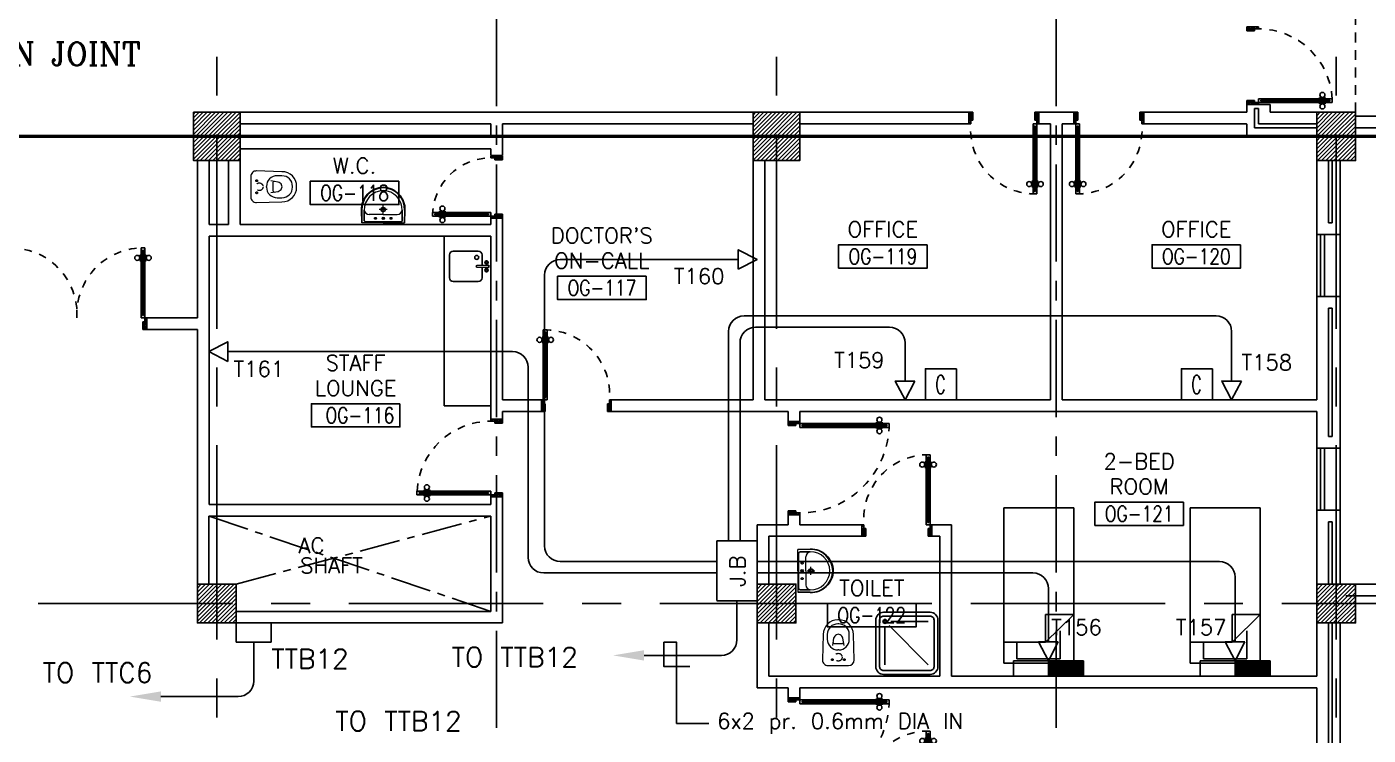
# Model space of a CAD drawing. Extents: x -0.3 to 92.6, y -1.1 to 78.4.
# Drawn here: x 65.28 to 82.53, y 25.66 to 34.77 of the extents above; entities that cross this region are included whole.
import ezdxf
from ezdxf.enums import TextEntityAlignment as Align

# ---------------------------------------------------------------- set-up
doc = ezdxf.new("R2010")
doc.units = 0
doc.header["$MEASUREMENT"] = 0
doc.header["$PDMODE"] = 34
for name, pattern in [('CENTER', [2, 1.25, -0.25, 0.25, -0.25]), ('CENTER2', [1.125, 0.75, -0.125, 0.125, -0.125]), ('CENTERX2', [4, 2.5, -0.5, 0.5, -0.5]), ('DASHED', [0.75, 0.5, -0.25]), ('HIDDEN', [0.375, 0.25, -0.125]), ('HIDDEN2', [0.1875, 0.125, -0.0625])]:
    doc.linetypes.add(name, pattern=pattern)
doc.layers.get('0').update_dxf_attribs({"color": 11, "linetype": 'CONTINUOUS'})
doc.layers.get('DEFPOINTS').update_dxf_attribs({"color": 11, "linetype": 'CONTINUOUS'})
for name, color, linetype in [('AX-DIM', 11, 'CONTINUOUS'), ('AXES', 11, 'CENTERX2'), ('AXES1', 11, 'CENTER'), ('COL', 11, 'CONTINUOUS'), ('DOOR', 11, 'CONTINUOUS'), ('E-CO', 6, 'CONTINUOUS'), ('E-TEL', 4, 'CONTINUOUS'), ('E-TEXT', 2, 'CONTINUOUS'), ('E-WIRE', 4, 'CONTINUOUS'), ('EJ', 11, 'CONTINUOUS'), ('FIX', 11, 'CONTINUOUS'), ('FUR', 11, 'CONTINUOUS'), ('HAT', 11, 'CONTINUOUS'), ('INSUL', 11, 'CONTINUOUS'), ('NON-MEDICAL', 11, 'CONTINUOUS'), ('PROJ-L', 11, 'CONTINUOUS'), ('RM-BOX', 11, 'CONTINUOUS'), ('RM-NAME', 11, 'CONTINUOUS'), ('RM-NO', 11, 'CONTINUOUS'), ('ROOF', 11, 'CONTINUOUS'), ('STR', 11, 'CONTINUOUS'), ('WALL', 11, 'CONTINUOUS'), ('WIN', 11, 'CONTINUOUS')]:
    doc.layers.add(name, color=color, linetype=linetype)
doc.styles.add('ROMANC', font='romanc', dxfattribs={"height": 0.1})
doc.styles.add('ROMANS', font='ROMANS.shx', dxfattribs={"width": 0.6})
doc.styles.get("Standard").update_dxf_attribs({"font": 'TXT.shx'})
doc.dimstyles.new('DIM-OUT', dxfattribs={"dimscale": 0, "dimtxt": 0.24, "dimasz": 0.08, "dimexe": 0.02, "dimexo": 0.02, "dimgap": 0.05, "dimtad": 1, "dimdec": 0, "dimlfac": 1000, "dimzin": 0, "dimdsep": 46, "dimtxsty": 'ROMANS', "dimblk1": 'ARCHTICK', "dimblk2": 'ARCHTICK', "dimsah": 1, "dimcen": 0.01, "dimdle": 0.08, "dimclrd": 7, "dimclre": 7, "dimclrt": 2, "dimadec": 0, "dimazin": 0, "dimtp": 2, "dimtm": 2, "dimtfac": 0.114286, "dimtdec": 0, "dimtix": 1, "dimtmove": 2, "dimatfit": 3, "dimldrblk": 'ARCHTICK', "dimfxl": 0, "dimtolj": 1, "dimtzin": 0, "dimarcsym": 0})

# ---------------------------------------------------------------- blocks, each defined once
blk = doc.blocks.new('_ARCHTICK')
at = {"color": 0, "linetype": 'ByBlock', "const_width": 0.15}
blk.add_lwpolyline([(-0.5, -0.5), (0.5, 0.5)], dxfattribs=at)
blk = doc.blocks.new('*D191')
at = {"layer": 'AX-DIM', "color": 7, "lineweight": -2}
for p, q in [((91.222, 64.9), (91.222, 5.42)), ((82.392, 64.82), (91.242, 64.82)), ((82.392, 5.5), (91.242, 5.5))]:
    blk.add_line(p, q, dxfattribs=at)
at = {"layer": 'DEFPOINTS', "color": 0}
for p in [(82.372, 64.82), (82.372, 5.5), (91.222, 5.5)]:
    blk.add_point(p, dxfattribs=at)
at = {"layer": 'AX-DIM', "color": 7, "lineweight": -2, "xscale": 0.08, "yscale": 0.08, "zscale": 0.08}
for p, rotation in [((91.222, 64.82), 90), ((91.222, 5.5), 270)]:
    blk.add_blockref('_ARCHTICK', p, dxfattribs=dict(at, rotation=rotation))
at = {"layer": 'AX-DIM', "color": 2, "insert": (91.052, 35.16), "char_height": 0.24, "attachment_point": 5, "rotation": 90, "style": 'ROMANS'}
blk.add_mtext('\\A1;59320', dxfattribs=at)
blk = doc.blocks.new('WC1')
at = {"layer": 'FIX', "lineweight": 20}
for p, q in [((-210, 204), (-538, 194)), ((-727, 5), (-727, -5)), ((-674, 5), (-674, -5)), ((-534, 24), (-540, 0)), ((-540, 0), (-534, -24)), ((-475, 141), (-538, 141)), ((-395, 76), (-490, 60)), ((-339, 5), (-339, -5)), ((-137, 0), (-137, 131)), ((-137, -131), (-137, 0)), ((-538, -141), (-475, -141)), ((-490, -60), (-395, -76)), ((-538, -194), (-210, -204)), ((-213, -204), (-210, -204))]:
    blk.add_line(p, q, dxfattribs=at)
at = {"layer": 'FIX', "linetype": 'Continuous', "lineweight": 20}
blk.add_line((-420, -47), (-420, 45), dxfattribs=at)
at = {"layer": 'FIX', "linetype": 'HIDDEN2', "lineweight": 20, "ltscale": 0.3}
blk.add_circle((-245, 0), 49.8, dxfattribs=at)
at = {"layer": 'FIX', "linetype": 'HIDDEN', "lineweight": 20, "ltscale": 0.05}
for centre in [(-213, 78), (-213, -77)]:
    blk.add_circle(centre, 11.6, dxfattribs=at)
at = {"layer": 'FIX', "lineweight": 20}
for centre, radius, start, end in [((-538, 5), 189, 90, 180), ((-210, 131), 73, 360, 90), ((-538, 5), 136, 90, 180), ((-473, -7), 68.2, 128.9242, 152.8468), ((-464, -18), 82, 108.496, 128.9242), ((-475, 5), 136, 360, 90), ((-538, -5), 189, 180, 270), ((-538, -5), 136, 180, 270), ((-473, 7), 68.2, 207.1532, 231.0758), ((-464, 18), 82, 231.0758, 251.504), ((-475, -5), 136, 270, 0), ((-210, -131), 73, 270, 0)]:
    blk.add_arc(centre, radius, start, end, dxfattribs=at)
at = {"layer": 'FIX', "linetype": 'Continuous', "lineweight": 20}
for centre, start, end in [((-443, 46), 357.6662, 91.6121), ((-442, -46), 268.3879, 2.3338)]:
    blk.add_arc(centre, 22.3, start, end, dxfattribs=at)
blk = doc.blocks.new('SHR1')
at = {"layer": 'FIX'}
for p, q in [((-196, 196), (-700, 700)), ((-143, 218), (-143, 700)), ((-218, 143), (-700, 143))]:
    blk.add_line(p, q, dxfattribs=at)
for points in [[(-825, 125), (-825, 725, -0.414214), (-725, 825), (-125, 825, -0.414214), (-25, 725), (-25, 125, -0.414214), (-125, 25), (-725, 25, -0.414214)], [(-775, 125), (-775, 725, -0.414214), (-725, 775), (-125, 775, -0.414214), (-75, 725), (-75, 125, -0.414214), (-125, 75), (-725, 75, -0.414214)]]:
    blk.add_lwpolyline(points, format="xyb", close=True, dxfattribs=at)
for radius in [25, 15]:
    blk.add_circle((-143, 143), radius, dxfattribs=at)
blk = doc.blocks.new('LAV1')
at = {"layer": 'FIX', "linetype": 'ByBlock', "ltscale": 0.3}
for p, q in [((-280, 210), (-275, 50)), ((-245, 210), (-245, 85)), ((245, 210), (245, 85)), ((280, 210), (275, 50)), ((0, 60), (-220, 60)), ((0, 60), (220, 60))]:
    blk.add_line(p, q, dxfattribs=at)
at = {"layer": 'FIX', "linetype": 'Continuous', "lineweight": 20}
for p, q in [((-275, 210), (-275, 50)), ((275, 210), (275, 50)), ((0, 50), (-275, 50)), ((0, 50), (-252, 50)), ((0, 155), (-181, 155)), ((0, 155), (181, 155)), ((0, 50), (275, 50)), ((0, 50), (252, 50))]:
    blk.add_line(p, q, dxfattribs=at)
at = {"layer": 'FIX', "linetype": 'DASHED', "lineweight": 20, "ltscale": 0.05}
for p, q in [((50, 220), (-50, 220)), ((0, 170), (0, 270)), ((0, 170), (0, 270))]:
    blk.add_line(p, q, dxfattribs=at)
at = {"layer": 'FIX', "lineweight": 20}
for p, q in [((16, 107), (-15, 107)), ((0, 92), (0, 123))]:
    blk.add_line(p, q, dxfattribs=at)
for centre, radius in [((0, 220), 29.5), ((0, 220), 22.5), ((0, 107), 15.5)]:
    blk.add_circle(centre, radius, dxfattribs=at)
at = {"layer": 'FIX', "linetype": 'HIDDEN', "lineweight": 20, "ltscale": 0.05}
for centre in [(-100, 107), (100, 107)]:
    blk.add_circle(centre, 12.4, dxfattribs=at)
at = {"layer": 'FIX', "linetype": 'ByBlock', "ltscale": 0.3}
for centre, radius, start, end in [((7, 220), 287, 91.3776, 182.0064), ((-7, 220), 287, 357.9936, 88.6224), ((-220, 85), 24.9, 179.7021, 269.9486), ((220, 85), 24.9, 270.0514, 0.2979)]:
    blk.add_arc(centre, radius, start, end, dxfattribs=at)
at = {"layer": 'FIX', "linetype": 'Continuous', "lineweight": 20}
for centre, radius, start, end in [((8, 217), 283, 91.6988, 181.351), ((8, 212), 253, 91.7328, 180.4884), ((-8, 217), 283, 358.649, 88.3012), ((-8, 212), 253, 359.5116, 88.2672), ((-179, 222), 66.9, 190.2006, 268.0786), ((179, 222), 66.9, 271.9214, 349.7994)]:
    blk.add_arc(centre, radius, start, end, dxfattribs=at)
blk = doc.blocks.new('DOOR90')
at = {"layer": 'DOOR', "linetype": 'ByBlock'}
for p, q in [((0, 0), (-150, 0)), ((-200, -25), (-1000, -25)), ((-200, -42), (-1000, -42)), ((-200, -58), (-1000, -58)), ((-1000, -75), (-200, -75))]:
    blk.add_line(p, q, dxfattribs=at)
at = {"layer": 'DOOR', "color": 0, "linetype": 'ByBlock'}
for p, q in [((-150, 0), (-150, -25)), ((-150, 0), (0, 0)), ((0, -50), (0, 0)), ((-1050, -25), (-1050, -75)), ((-1050, -75), (-1050, -25)), ((-1000, -25), (-1050, -25)), ((-1000, -75), (-1050, -75)), ((-1020, -42), (-1020, -58)), ((-1000, -42), (-1020, -42)), ((-1000, -58), (-1020, -58)), ((-1000, -25), (-1000, -42)), ((-1000, -58), (-1000, -75)), ((-968, -25), (-968, -18)), ((-878, -18), (-968, -18)), ((-968, -75), (-968, -82)), ((-878, -82), (-968, -82)), ((-955, -18), (-955, -9)), ((-955, -9), (-890, -9)), ((-955, -18), (-890, -18)), ((-955, -82), (-955, -91)), ((-955, -82), (-890, -82)), ((-955, -91), (-890, -91)), ((-890, -18), (-890, -9)), ((-890, -82), (-890, -91)), ((-878, -25), (-878, -18)), ((-878, -75), (-878, -82)), ((-200, -42), (-200, -25)), ((-200, -25), (-150, -25)), ((-180, -42), (-200, -42)), ((-200, -75), (-200, -58)), ((-200, -58), (-180, -58)), ((-150, -75), (-200, -75)), ((-180, -58), (-180, -42)), ((-150, -75), (-150, -25)), ((-150, -25), (-100, -25)), ((-100, -25), (-100, -50)), ((-100, -50), (0, -50)), ((-100, -850), (0, -850)), ((-100, -875), (-100, -850)), ((0, -850), (0, -900)), ((-150, -900), (-150, -875)), ((-150, -875), (-100, -875)), ((0, -900), (-150, -900)), ((-150, -900), (0, -900))]:
    blk.add_line(p, q, dxfattribs=at)
at = {"layer": 'DOOR', "color": 9, "linetype": 'ByBlock'}
for p, q in [((0, -50), (-114, 0)), ((0, -50), (-40, 0)), ((0, -50), (-100, -37)), ((0, -850), (-114, -900)), ((0, -850), (-100, -863)), ((0, -850), (-40, -900))]:
    blk.add_line(p, q, dxfattribs=at)
at = {"layer": 'DOOR', "color": 0, "linetype": 'ByBlock'}
for centre in [(-923, 24), (-923, -124)]:
    blk.add_circle(centre, 32.4, dxfattribs=at)
at = {"layer": 'DOOR', "color": 9, "linetype": 'ByBlock'}
for centre, radius, start, end in [((0, -50), 74.4, 137.7764, 180), ((0, -50), 54.4, 113.2074, 180), ((0, -50), 154, 161.1053, 166.2858), ((0, -50), 134, 158.1598, 169.28), ((0, -50), 114, 154.0838, 167.3774), ((0, -50), 94.4, 148.0182, 180), ((0, -50), 34.4, 90, 180), ((0, -50), 14.4, 90, 180), ((0, -850), 94.4, 180, 211.9818), ((0, -850), 74.4, 180, 222.2236), ((0, -850), 54.4, 180, 246.7926), ((0, -850), 34.4, 180, 270), ((0, -850), 14.4, 180, 270), ((0, -850), 154, 193.7142, 198.8947), ((0, -850), 134, 190.72, 201.8402)]:
    blk.add_arc(centre, radius, start, end, dxfattribs=at)
at = {"layer": 'DOOR', "linetype": 'HIDDEN', "ltscale": 0.5}
blk.add_arc((-222, -50), 828, 178.2701, 275.003, dxfattribs=at)
blk = doc.blocks.new('*X110')
at = {"color": 0}
for p, q in [((253128, 139850), (253628, 140350)), ((253129, 139903), (253575, 140350)), ((253129, 139956), (253522, 140350)), ((253129, 140009), (253469, 140350)), ((253129, 140062), (253416, 140350)), ((253129, 140115), (253363, 140350)), ((253129, 140168), (253310, 140350)), ((253129, 140221), (253257, 140350)), ((253129, 140274), (253204, 140350)), ((253129, 140327), (253151, 140350)), ((253181, 139850), (253629, 140297)), ((253234, 139850), (253629, 140244)), ((253287, 139850), (253629, 140191)), ((253340, 139850), (253629, 140138)), ((253393, 139850), (253629, 140085)), ((253446, 139850), (253629, 140032)), ((253499, 139850), (253629, 139979)), ((253553, 139850), (253629, 139926)), ((253606, 139850), (253629, 139873))]:
    blk.add_line(p, q, dxfattribs=at)
blk = doc.blocks.new('COL50')
at = {"layer": 'COL'}
blk.add_lwpolyline([(-250, 250), (-250, -250), (250, -250), (250, 250)], close=True, dxfattribs=at)
blk = doc.blocks.new('AH20A')
at = {"layer": 'FUR'}
for p, q in [((0, 0.5), (0, -0.5)), ((1, 0.5), (0, 0.5)), ((0.1358, 0.5), (0.1358, -0.0987)), ((1, -0.5), (1, 0.5)), ((0.1358, 0.3112), (0.0277, 0.3112)), ((0.0277, 0.3112), (0.0277, -0.3087)), ((0.1358, -0.0987), (0.3125, -0.5)), ((0.1358, -0.0987), (0.3125, -0.0987)), ((0.3125, -0.5), (0.3125, -0.0987)), ((0.0277, -0.3087), (0.2076, -0.3087)), ((0, -0.5), (1, -0.5))]:
    blk.add_line(p, q, dxfattribs=at)
blk = doc.blocks.new('RM1')
at = {"layer": 'RM-BOX'}
blk.add_lwpolyline([(570, -200), (-570, -200), (-570, -500), (570, -500)], close=True, dxfattribs=at)
at = {"layer": 'RM-NAME', "style": 'ROMANS'}
for tag, p in [('ROOMNAME1', (0, 324)), ('ROOMNAME2', (0, 0))]:
    blk.add_attdef(tag, text='', height=200, dxfattribs=at).set_placement(p, align=Align.MIDDLE)
at = {"layer": 'RM-NO', "style": 'ROMANS', "width": 0.8}
blk.add_attdef('ROOMNO', text='', height=200, dxfattribs=at).set_placement((0, -350), align=Align.MIDDLE)
blk = doc.blocks.new('DOOR100')
at = {"layer": 'DOOR', "color": 0, "linetype": 'ByBlock'}
for p, q in [((-83, 1129), (-83, 1219)), ((-76, 1219), (-83, 1219)), ((-76, 1251), (-76, 1301)), ((-76, 1301), (-26, 1301)), ((-26, 1301), (-76, 1301)), ((-59, 1251), (-76, 1251)), ((-59, 1251), (-59, 1271)), ((-43, 1271), (-59, 1271)), ((-43, 1251), (-43, 1271)), ((-26, 1251), (-43, 1251)), ((-26, 1251), (-26, 1301)), ((-26, 1219), (-19, 1219)), ((-19, 1129), (-19, 1219)), ((-92, 1206), (-92, 1141)), ((-83, 1206), (-92, 1206)), ((-83, 1141), (-92, 1141)), ((-83, 1206), (-83, 1141)), ((-76, 1129), (-83, 1129)), ((-26, 1129), (-19, 1129)), ((-19, 1206), (-19, 1141)), ((-19, 1206), (-10, 1206)), ((-19, 1141), (-10, 1141)), ((-10, 1206), (-10, 1141)), ((-76, 200), (-59, 200)), ((-76, 150), (-76, 200)), ((-59, 200), (-59, 180)), ((-59, 180), (-43, 180)), ((-43, 200), (-26, 200)), ((-43, 180), (-43, 200)), ((-26, 200), (-26, 150)), ((-1201, 0), (-1201, 150)), ((-1201, 150), (-1176, 150)), ((-1201, 150), (-1201, 0)), ((-1151, 0), (-1201, 0)), ((-1176, 150), (-1176, 100)), ((-1176, 100), (-1151, 100)), ((-1151, 100), (-1151, 0)), ((-76, 150), (-26, 150)), ((-51, 100), (-51, 0)), ((-26, 100), (-51, 100)), ((-51, 0), (-1, 0)), ((-1, 150), (-26, 150)), ((-26, 150), (-26, 100)), ((-1, 150), (-1, 0))]:
    blk.add_line(p, q, dxfattribs=at)
at = {"layer": 'DOOR', "linetype": 'ByBlock'}
for p, q in [((-76, 1251), (-76, 200)), ((-59, 200), (-59, 1251)), ((-43, 200), (-43, 1251)), ((-26, 200), (-26, 1251))]:
    blk.add_line(p, q, dxfattribs=at)
at = {"layer": 'DOOR', "color": 9, "linetype": 'ByBlock'}
for p, q in [((-1151, 0), (-1201, 114)), ((-1151, 0), (-1201, 40)), ((-1151, 0), (-1164, 100)), ((-51, 0), (-1, 114)), ((-51, 0), (-38, 100)), ((-51, 0), (-1, 40))]:
    blk.add_line(p, q, dxfattribs=at)
at = {"layer": 'DOOR', "color": 0, "linetype": 'ByBlock'}
for centre in [(-125, 1174), (22, 1174)]:
    blk.add_circle(centre, 32.4, dxfattribs=at)
at = {"layer": 'DOOR', "linetype": 'HIDDEN', "ltscale": 0.5}
blk.add_arc((-27, 152), 1149, 89.961, 180.0931, dxfattribs=at)
at = {"layer": 'DOOR', "color": 9, "linetype": 'ByBlock'}
for centre, radius, start, end in [((-1151, 0), 154, 103.7142, 108.8947), ((-1151, 0), 134, 100.72, 111.8402), ((-1151, 0), 94.4, 90, 121.9818), ((-1151, 0), 74.4, 90, 132.2236), ((-1151, 0), 54.4, 90, 156.7926), ((-1151, 0), 34.4, 90, 180), ((-1151, 0), 14.4, 90, 180), ((-51, 0), 94.4, 58.0182, 90), ((-51, 0), 74.4, 47.7764, 90), ((-51, 0), 54.4, 23.2074, 90), ((-51, 0), 34.4, 0, 90), ((-51, 0), 14.4, 0, 90), ((-51, 0), 134, 68.1598, 79.28), ((-51, 0), 114, 64.0838, 77.3774), ((-51, 0), 154, 71.1053, 76.2858)]:
    blk.add_arc(centre, radius, start, end, dxfattribs=at)
blk = doc.blocks.new('C5')
at = {"layer": 'HAT', "linetype": 'ByBlock'}
h = blk.add_hatch(dxfattribs=at)
h.set_pattern_fill('ANSI31', color=256, scale=300, style=0)
h.set_pattern_definition([(45, (-223356.182, -51411.005), (-26.516504, 26.516504), [])])
h.paths.add_polyline_path([(300, 300), (0, 300), (0, 0), (300, 0)])
h.paths.add_polyline_path([(600, 300), (300, 300), (300, 0), (600, 0)])
at = {"layer": 'COL'}
blk.add_lwpolyline([(600, 300), (0, 300), (0, 0), (600, 0)], close=True, dxfattribs=at)
blk = doc.blocks.new('DOOR80')
at = {"layer": 'DOOR', "color": 0, "linetype": 'ByBlock'}
for p, q in [((-75, 850), (-75, 900)), ((-75, 900), (-25, 900)), ((-25, 900), (-75, 900)), ((-58, 850), (-58, 870)), ((-42, 870), (-58, 870)), ((-42, 850), (-42, 870)), ((-25, 850), (-25, 900)), ((-91, 805), (-91, 740)), ((-82, 805), (-91, 805)), ((-82, 740), (-91, 740)), ((-82, 728), (-82, 818)), ((-75, 818), (-82, 818)), ((-82, 805), (-82, 740)), ((-75, 728), (-82, 728)), ((-58, 850), (-75, 850)), ((-25, 850), (-42, 850)), ((-25, 818), (-18, 818)), ((-25, 728), (-18, 728)), ((-18, 728), (-18, 818)), ((-18, 805), (-18, 740)), ((-18, 805), (-9, 805)), ((-18, 740), (-9, 740)), ((-9, 805), (-9, 740)), ((-75, 200), (-58, 200)), ((-75, 150), (-75, 200)), ((-58, 200), (-58, 180)), ((-58, 180), (-42, 180)), ((-42, 200), (-25, 200)), ((-42, 180), (-42, 200)), ((-25, 200), (-25, 150)), ((-800, 150), (-800, 0)), ((-800, 150), (-775, 150)), ((-800, 0), (-800, 150)), ((-750, 0), (-800, 0)), ((-775, 150), (-775, 100)), ((-775, 100), (-750, 100)), ((-750, 100), (-750, 0)), ((-75, 150), (-25, 150)), ((-50, 100), (-50, 0)), ((-25, 100), (-50, 100)), ((-50, 0), (0, 0)), ((0, 150), (-25, 150)), ((-25, 150), (-25, 100)), ((0, 0), (0, 150)), ((0, 150), (0, 0))]:
    blk.add_line(p, q, dxfattribs=at)
at = {"layer": 'DOOR', "linetype": 'ByBlock'}
for p, q in [((-75, 850), (-75, 200)), ((-58, 200), (-58, 850)), ((-42, 200), (-42, 850)), ((-25, 200), (-25, 850))]:
    blk.add_line(p, q, dxfattribs=at)
at = {"layer": 'DOOR', "color": 9, "linetype": 'ByBlock'}
for p, q in [((-750, 0), (-800, 114)), ((-750, 0), (-800, 40)), ((-750, 0), (-763, 100)), ((-50, 0), (0, 114)), ((-50, 0), (-37, 100)), ((-50, 0), (0, 40))]:
    blk.add_line(p, q, dxfattribs=at)
at = {"layer": 'DOOR', "color": 0, "linetype": 'ByBlock'}
for centre in [(-124, 773), (24, 773)]:
    blk.add_circle(centre, 32.4, dxfattribs=at)
at = {"layer": 'DOOR', "linetype": 'HIDDEN', "ltscale": 0.5}
blk.add_arc((-25, 150), 750, 90, 180, dxfattribs=at)
at = {"layer": 'DOOR', "color": 9, "linetype": 'ByBlock'}
for centre, radius, start, end in [((-750, 0), 154, 103.7142, 108.8947), ((-750, 0), 134, 100.72, 111.8402), ((-750, 0), 94.4, 90, 121.9818), ((-750, 0), 74.4, 90, 132.2236), ((-750, 0), 54.4, 90, 156.7926), ((-750, 0), 34.4, 90, 180), ((-750, 0), 14.4, 90, 180), ((-50, 0), 94.4, 58.0182, 90), ((-50, 0), 74.4, 47.7764, 90), ((-50, 0), 54.4, 23.2074, 90), ((-50, 0), 34.4, 0, 90), ((-50, 0), 14.4, 0, 90), ((-50, 0), 134, 68.1598, 79.28), ((-50, 0), 114, 64.0838, 77.3774), ((-50, 0), 154, 71.1053, 76.2858)]:
    blk.add_arc(centre, radius, start, end, dxfattribs=at)
blk = doc.blocks.new('*X109')
at = {"color": 0}
for p, q in [((245929, 139863), (246416, 140350)), ((245929, 139916), (246363, 140350)), ((245929, 139969), (246310, 140350)), ((245929, 140022), (246257, 140350)), ((245929, 140075), (246204, 140350)), ((245929, 140128), (246151, 140350)), ((245929, 140181), (246098, 140350)), ((245929, 140234), (246045, 140350)), ((245929, 140287), (245991, 140350)), ((245929, 140340), (245938, 140350)), ((245969, 139850), (246429, 140310)), ((246022, 139850), (246429, 140256)), ((246075, 139850), (246429, 140203)), ((246128, 139850), (246429, 140150)), ((246181, 139850), (246429, 140097)), ((246234, 139850), (246429, 140044)), ((246287, 139850), (246429, 139991)), ((246340, 139850), (246429, 139938)), ((246393, 139850), (246429, 139885))]:
    blk.add_line(p, q, dxfattribs=at)
blk = doc.blocks.new('*X84')
at = {"color": 0}
for p, q in [((238729, 139875), (239203, 140350)), ((238729, 139928), (239150, 140350)), ((238729, 139981), (239097, 140350)), ((238729, 140034), (239044, 140350)), ((238729, 140087), (238991, 140350)), ((238729, 140140), (238938, 140350)), ((238729, 140193), (238885, 140350)), ((238729, 140246), (238832, 140350)), ((238729, 140299), (238779, 140350)), ((238756, 139850), (239229, 140322)), ((238809, 139850), (239229, 140269)), ((238862, 139850), (239229, 140216)), ((238915, 139850), (239229, 140163)), ((238968, 139850), (239229, 140110)), ((239021, 139850), (239229, 140057)), ((239074, 139850), (239229, 140004)), ((239128, 139850), (239229, 139951)), ((239181, 139850), (239229, 139898))]:
    blk.add_line(p, q, dxfattribs=at)
blk = doc.blocks.new('DOOR-10')
at = {"layer": 'DOOR', "color": 0, "linetype": 'ByBlock'}
for p, q in [((-26, 1100), (-76, 1100)), ((-76, 1100), (-26, 1100)), ((-76, 1050), (-76, 1100)), ((-59, 1050), (-76, 1050)), ((-43, 1070), (-59, 1070)), ((-59, 1050), (-59, 1070)), ((-43, 1050), (-43, 1070)), ((-26, 1050), (-43, 1050)), ((-26, 1050), (-26, 1100)), ((-83, 1005), (-92, 1005)), ((-92, 1005), (-92, 940)), ((-83, 940), (-92, 940)), ((-76, 1018), (-83, 1018)), ((-83, 928), (-83, 1018)), ((-83, 1005), (-83, 940)), ((-76, 928), (-83, 928)), ((-26, 1018), (-18, 1018)), ((-26, 928), (-18, 928)), ((-18, 928), (-18, 1018)), ((-18, 1005), (-9, 1005)), ((-18, 1005), (-18, 940)), ((-18, 940), (-9, 940)), ((-9, 1005), (-9, 940)), ((-76, 200), (-59, 200)), ((-76, 150), (-76, 200)), ((-59, 200), (-59, 180)), ((-59, 180), (-43, 180)), ((-43, 200), (-26, 200)), ((-43, 180), (-43, 200)), ((-26, 200), (-26, 150)), ((-1001, 0), (-1001, 150)), ((-1001, 150), (-976, 150)), ((-1001, 150), (-1001, 0)), ((-951, 0), (-1001, 0)), ((-976, 150), (-976, 100)), ((-976, 100), (-951, 100)), ((-951, 100), (-951, 0)), ((-76, 150), (-26, 150)), ((-51, 100), (-51, 0)), ((-26, 100), (-51, 100)), ((-51, 0), (-1, 0)), ((-1, 150), (-26, 150)), ((-26, 150), (-26, 100))]:
    blk.add_line(p, q, dxfattribs=at)
at = {"layer": 'DOOR', "linetype": 'ByBlock'}
for p, q in [((-76, 1050), (-76, 200)), ((-59, 200), (-59, 1050)), ((-43, 200), (-43, 1050)), ((-26, 200), (-26, 1050))]:
    blk.add_line(p, q, dxfattribs=at)
at = {"layer": 'DOOR', "color": 9, "linetype": 'ByBlock'}
for p, q in [((-951, 0), (-1001, 114)), ((-951, 0), (-1001, 40)), ((-951, 0), (-964, 100)), ((-51, 0), (-1, 114)), ((-51, 0), (-37, 100)), ((-51, 0), (-1, 40)), ((-1, 0), (-1, 150))]:
    blk.add_line(p, q, dxfattribs=at)
at = {"layer": 'DOOR', "color": 0, "linetype": 'ByBlock'}
for centre in [(-124, 973), (23, 973)]:
    blk.add_circle(centre, 32.4, dxfattribs=at)
at = {"layer": 'DOOR', "linetype": 'HIDDEN', "ltscale": 0.5}
blk.add_arc((-23, 149), 952, 93.1482, 179.9482, dxfattribs=at)
at = {"layer": 'DOOR', "color": 9, "linetype": 'ByBlock'}
for centre, radius, start, end in [((-951, 0), 154, 103.7142, 108.8947), ((-951, 0), 134, 100.72, 111.8402), ((-951, 0), 94.4, 90, 121.9818), ((-951, 0), 74.4, 90, 132.2236), ((-951, 0), 54.4, 90, 156.7926), ((-951, 0), 34.4, 90, 180), ((-951, 0), 14.4, 90, 180), ((-51, 0), 94.4, 58.0182, 90), ((-51, 0), 74.4, 47.7764, 90), ((-51, 0), 54.4, 23.2074, 90), ((-51, 0), 34.4, 0, 90), ((-51, 0), 14.4, 0, 90), ((-51, 0), 134, 68.1598, 79.28), ((-51, 0), 114, 64.0838, 77.3774), ((-51, 0), 154, 71.1053, 76.2858)]:
    blk.add_arc(centre, radius, start, end, dxfattribs=at)
blk = doc.blocks.new('A$C272A55A0')
at = {"layer": 'DOOR', "color": 0, "linetype": 'ByBlock'}
for p, q in [((0, 900), (0, 1050)), ((50, 1050), (0, 1050)), ((50, 950), (50, 1050)), ((1750, 950), (1750, 1050)), ((1750, 1050), (1800, 1050)), ((1800, 1050), (1800, 900)), ((0, 900), (25, 900)), ((25, 950), (50, 950)), ((25, 900), (25, 950)), ((75, 900), (25, 900)), ((25, 850), (25, 900)), ((58, 870), (42, 870)), ((42, 870), (42, 850)), ((58, 850), (58, 870)), ((75, 900), (75, 850)), ((1725, 900), (1775, 900)), ((1725, 900), (1725, 850)), ((1742, 870), (1758, 870)), ((1742, 850), (1742, 870)), ((1775, 950), (1750, 950)), ((1758, 870), (1758, 850)), ((1775, 900), (1775, 950)), ((1800, 900), (1775, 900)), ((1775, 850), (1775, 900)), ((42, 850), (25, 850)), ((75, 850), (58, 850)), ((1725, 850), (1742, 850)), ((1758, 850), (1775, 850)), ((1725, 173), (1718, 173)), ((1718, 173), (1718, 83)), ((1775, 173), (1782, 173)), ((1782, 173), (1782, 83)), ((25, 50), (42, 50)), ((25, 50), (25, 0)), ((25, 0), (75, 0)), ((75, 0), (25, 0)), ((42, 50), (42, 30)), ((42, 30), (58, 30)), ((58, 50), (75, 50)), ((58, 50), (58, 30)), ((75, 50), (75, 0)), ((1718, 160), (1709, 160)), ((1709, 95), (1709, 160)), ((1718, 95), (1709, 95)), ((1718, 95), (1718, 160)), ((1725, 83), (1718, 83)), ((1742, 50), (1725, 50)), ((1725, 50), (1725, 0)), ((1775, 0), (1725, 0)), ((1725, 0), (1775, 0)), ((1742, 50), (1742, 30)), ((1758, 30), (1742, 30)), ((1775, 50), (1758, 50)), ((1758, 50), (1758, 30)), ((1775, 83), (1782, 83)), ((1775, 50), (1775, 0)), ((1782, 160), (1791, 160)), ((1782, 95), (1782, 160)), ((1782, 95), (1791, 95)), ((1791, 95), (1791, 160))]:
    blk.add_line(p, q, dxfattribs=at)
at = {"layer": 'DOOR', "color": 9, "linetype": 'ByBlock'}
for p, q in [((50, 1050), (0, 1010)), ((50, 1050), (0, 937)), ((50, 1050), (37, 950)), ((1750, 1050), (1800, 1010)), ((1750, 1050), (1800, 937)), ((1750, 1050), (1763, 950))]:
    blk.add_line(p, q, dxfattribs=at)
at = {"layer": 'DOOR', "linetype": 'ByBlock'}
for p, q in [((25, 850), (25, 50)), ((42, 850), (42, 50)), ((58, 850), (58, 50)), ((75, 50), (75, 850)), ((1725, 50), (1725, 850)), ((1742, 850), (1742, 50)), ((1758, 850), (1758, 50)), ((1775, 850), (1775, 50))]:
    blk.add_line(p, q, dxfattribs=at)
at = {"layer": 'DOOR', "color": 0, "linetype": 'ByBlock'}
for centre in [(1676, 128), (1824, 128)]:
    blk.add_circle(centre, 32.4, dxfattribs=at)
at = {"layer": 'DOOR', "color": 9, "linetype": 'ByBlock'}
for centre, radius, start, end in [((50, 1050), 34.4, 180, 270), ((50, 1050), 14.4, 180, 270), ((1750, 1050), 14.4, 270, 0), ((1750, 1050), 34.4, 270, 0), ((50, 1050), 54.4, 203.2074, 270), ((50, 1050), 74.4, 227.7764, 270), ((50, 1050), 94.4, 238.0182, 270), ((50, 1050), 114, 244.0838, 257.3774), ((50, 1050), 134, 248.1598, 259.28), ((50, 1050), 154, 251.1053, 256.2858), ((1750, 1050), 54.4, 270, 336.7926), ((1750, 1050), 74.4, 270, 312.2236), ((1750, 1050), 94.4, 270, 301.9818), ((1750, 1050), 114, 282.6226, 295.9162), ((1750, 1050), 134, 280.72, 291.8402), ((1750, 1050), 154, 283.7142, 288.8947)]:
    blk.add_arc(centre, radius, start, end, dxfattribs=at)
at = {"layer": 'DOOR', "linetype": 'HIDDEN', "ltscale": 0.5}
for centre, start, end in [((50, 851), 268.3174, 3.2965), ((1750, 851), 176.7035, 271.6826)]:
    blk.add_arc(centre, 851, start, end, dxfattribs=at)
at = {"layer": 'WALL', "linetype": 'ByBlock'}
blk.add_line((1800, 900), (1800, 1050), dxfattribs=at)

msp = doc.modelspace()

# ---------------------------------------------------------------- hatches: boundary and pattern name
at = {"layer": 'HAT'}
h = msp.add_hatch(dxfattribs=at)
h.set_pattern_fill('ANSI31', color=256, scale=0.3, style=0)
h.set_pattern_definition([(45, (-250.81453, -17.721005), (-0.0265165043, 0.0265165043), [])])
h.paths.add_polyline_path([(82.1217, 33.67), (81.8717, 33.67), (81.8717, 33.37), (82.1217, 33.37)])
h.paths.add_polyline_path([(82.3717, 33.67), (82.1217, 33.67), (82.1217, 33.37), (82.3717, 33.37)])
h = msp.add_hatch(dxfattribs=at)
h.set_pattern_fill('ANSI31', color=256, scale=0.3, style=0)
h.set_pattern_definition([(45, (-250.81453, -18.041005), (-0.0265165043, 0.0265165043), [])])
h.paths.add_polyline_path([(82.1217, 33.35), (81.8717, 33.35), (81.8717, 33.05), (82.1217, 33.05)])
h.paths.add_polyline_path([(82.3717, 33.35), (82.1217, 33.35), (82.1217, 33.05), (82.3717, 33.05)])

# ---------------------------------------------------------------- linework, layer by layer
at = {"layer": 'AXES'}
for p, q in [((67.7217, -1.1143), (67.7217, 77.6984)), ((74.9217, -1.1143), (74.9217, 77.6984)), ((82.1217, -1.1143), (82.1217, 77.6984)), ((91.5717, 33.37), (23.8817, 33.37)), ((91.5717, 33.35), (23.8817, 33.35)), ((91.9217, 27.35), (23.8817, 27.35))]:
    msp.add_line(p, q, dxfattribs=at)
at = {"layer": 'AXES1'}
for p, q in [((71.3217, 5.75), (71.3217, 64.57)), ((78.5217, 5.75), (78.5217, 64.57))]:
    msp.add_line(p, q, dxfattribs=at)
at = {"layer": 'COL'}
for points in [[(81.8717, 33.67), (82.3717, 33.67), (82.3717, 33.37), (81.8717, 33.37)], [(81.8717, 33.35), (82.3717, 33.35), (82.3717, 33.05), (81.8717, 33.05)]]:
    msp.add_lwpolyline(points, close=True, dxfattribs=at)
at = {"layer": 'E-CO', "color": 4}
for points in [[(77.2385, 30.37), (76.8385, 30.37), (76.8385, 29.97), (77.2385, 29.97)], [(80.5314, 30.37), (80.1314, 30.37), (80.1314, 29.97), (80.5314, 29.97)]]:
    msp.add_lwpolyline(points, close=True, dxfattribs=at)
at = {"layer": 'E-TEL', "color": 4}
for p, q in [((74.1538, 27.3911), (74.1538, 28.1572)), ((74.6717, 28.1572), (74.1538, 28.1572)), ((74.6717, 27.3911), (74.6717, 28.1572)), ((74.6717, 27.385), (74.1538, 27.385)), ((67.9717, 27.1), (67.9717, 26.8549)), ((67.9717, 27.1), (68.4204, 27.1)), ((68.4204, 26.8549), (68.4204, 27.1)), ((67.9717, 26.8549), (68.4204, 26.8549)), ((78.5468, 26.8565), (78.2943, 26.8565)), ((78.2943, 26.8565), (78.4205, 26.6144)), ((78.4205, 26.6144), (78.5468, 26.8565)), ((80.9468, 26.8565), (80.6943, 26.8565)), ((80.6943, 26.8565), (80.8205, 26.6144)), ((80.8205, 26.6144), (80.9468, 26.8565)), ((77.9717, 26.6144), (78.8717, 26.6144)), ((77.9717, 26.415), (77.9717, 26.6144)), ((78.4205, 26.415), (78.4205, 26.6144)), ((78.821, 26.415), (78.4205, 26.6018)), ((78.7915, 26.415), (78.4205, 26.588)), ((78.8506, 26.415), (78.4231, 26.6144)), ((78.8717, 26.419), (78.4527, 26.6144)), ((78.8717, 26.4328), (78.4823, 26.6144)), ((78.8717, 26.4466), (78.5118, 26.6144)), ((78.8717, 26.4604), (78.5414, 26.6144)), ((78.8717, 26.4742), (78.571, 26.6144)), ((78.8717, 26.4879), (78.6006, 26.6144)), ((78.8717, 26.5017), (78.6301, 26.6144)), ((78.8717, 26.5155), (78.6597, 26.6144)), ((78.8717, 26.5293), (78.6893, 26.6144)), ((78.8717, 26.5431), (78.7189, 26.6144)), ((78.8717, 26.5569), (78.7485, 26.6144)), ((78.8717, 26.5707), (78.778, 26.6144)), ((78.8717, 26.5845), (78.8076, 26.6144)), ((78.8717, 26.5983), (78.8372, 26.6144)), ((78.8716, 26.6121), (78.8668, 26.6144)), ((78.8717, 26.415), (78.8717, 26.6144)), ((80.3717, 26.6144), (81.2717, 26.6144)), ((80.3717, 26.415), (80.3717, 26.6144)), ((80.8205, 26.415), (80.8205, 26.6144)), ((81.221, 26.415), (80.8205, 26.6018)), ((81.1915, 26.415), (80.8205, 26.588)), ((81.2506, 26.415), (80.8231, 26.6144)), ((81.2717, 26.419), (80.8527, 26.6144)), ((81.2717, 26.4328), (80.8823, 26.6144)), ((81.2717, 26.4466), (80.9118, 26.6144)), ((81.2717, 26.4604), (80.9414, 26.6144)), ((81.2717, 26.4742), (80.971, 26.6144)), ((81.2717, 26.4879), (81.0006, 26.6144)), ((81.2717, 26.5017), (81.0301, 26.6144)), ((81.2717, 26.5155), (81.0597, 26.6144)), ((81.2717, 26.5293), (81.0893, 26.6144)), ((81.2717, 26.5431), (81.1189, 26.6144)), ((81.2717, 26.5569), (81.1485, 26.6144)), ((81.2717, 26.5707), (81.178, 26.6144)), ((81.2717, 26.5845), (81.2076, 26.6144)), ((81.2717, 26.5983), (81.2372, 26.6144)), ((81.2716, 26.6121), (81.2668, 26.6144)), ((81.2717, 26.415), (81.2717, 26.6144)), ((78.8717, 26.415), (77.9717, 26.415)), ((78.7619, 26.415), (78.4205, 26.5742)), ((78.7323, 26.415), (78.4205, 26.5604)), ((78.7027, 26.415), (78.4205, 26.5466)), ((78.6732, 26.415), (78.4205, 26.5328)), ((78.6436, 26.415), (78.4205, 26.519)), ((78.614, 26.415), (78.4205, 26.5052)), ((78.5844, 26.415), (78.4205, 26.4914)), ((78.5548, 26.415), (78.4205, 26.4776)), ((78.5253, 26.415), (78.4205, 26.4638)), ((78.4957, 26.415), (78.4205, 26.4501)), ((78.4661, 26.415), (78.4205, 26.4363)), ((81.2717, 26.415), (80.3717, 26.415)), ((81.1619, 26.415), (80.8205, 26.5742)), ((81.1323, 26.415), (80.8205, 26.5604)), ((81.1027, 26.415), (80.8205, 26.5466)), ((81.0732, 26.415), (80.8205, 26.5328)), ((81.0436, 26.415), (80.8205, 26.519)), ((81.014, 26.415), (80.8205, 26.5052)), ((80.9844, 26.415), (80.8205, 26.4914)), ((80.9548, 26.415), (80.8205, 26.4776)), ((80.9253, 26.415), (80.8205, 26.4638)), ((80.8957, 26.415), (80.8205, 26.4501)), ((80.8661, 26.415), (80.8205, 26.4363))]:
    msp.add_line(p, q, dxfattribs=at)
for points in [[(74.4295, 31.6503), (74.4295, 31.9028), (74.6717, 31.7766), (74.6717, 31.7766)], [(67.8629, 30.4653), (67.8629, 30.7178), (67.6207, 30.5916), (67.6207, 30.5916)], [(76.7018, 30.2122), (76.4492, 30.2122), (76.5755, 29.97), (76.5755, 29.97)], [(80.9027, 30.2122), (80.6501, 30.2122), (80.7764, 29.97), (80.7764, 29.97)]]:
    msp.add_lwpolyline(points, close=True, dxfattribs=at)
at = {"layer": 'E-TEXT', "color": 11}
msp.add_line((74.0505, 25.8062), (73.6366, 25.8062), dxfattribs=at)
msp.add_lwpolyline([(73.6366, 25.8062), (73.6366, 26.8522), (73.4725, 26.8522), (73.4725, 26.5392), (73.8081, 26.5392)], dxfattribs=at)
at = {"layer": 'E-WIRE', "color": 4}
for p, q in [((74.4295, 31.7766), (72.1391, 31.7766)), ((71.9391, 28.0908), (71.9391, 31.5766)), ((74.5051, 31.052), (80.5764, 31.052)), ((74.6523, 30.9047), (76.3755, 30.9047)), ((74.3051, 28.1572), (74.3051, 30.852)), ((80.7764, 30.2122), (80.7764, 30.852)), ((67.8629, 30.5916), (71.5267, 30.5916)), ((74.4523, 28.1572), (74.4523, 30.7047)), ((76.5755, 30.2122), (76.5755, 30.7047)), ((71.7267, 27.9436), (71.7267, 30.3916)), ((74.1538, 27.8908), (72.1391, 27.8908)), ((74.6717, 27.8908), (80.6205, 27.8908)), ((74.1538, 27.7436), (71.9267, 27.7436)), ((74.6717, 27.7436), (78.2205, 27.7436)), ((74.4127, 27.385), (74.4127, 26.8834)), ((68.196, 26.8549), (68.196, 26.3532)), ((73.2189, 26.6834), (74.2127, 26.6834)), ((67.0023, 26.1532), (67.996, 26.1532))]:
    msp.add_line(p, q, dxfattribs=at)
at = {"layer": 'E-WIRE', "color": 4, "linetype": 'ByBlock'}
for p, q in [((80.8205, 26.8565), (80.8205, 27.6908)), ((78.4205, 26.8565), (78.4205, 27.5436))]:
    msp.add_line(p, q, dxfattribs=at)
at = {"layer": 'E-WIRE', "color": 4}
for centre, start, end in [((72.1391, 31.5766), 90, 180), ((74.5051, 30.852), 90, 180), ((74.6523, 30.7047), 90, 180), ((76.3755, 30.7047), 0, 90), ((80.5764, 30.852), 0, 90), ((71.5267, 30.3916), 0, 90), ((72.1391, 28.0908), 180, 270), ((71.9267, 27.9436), 180, 270), ((74.2127, 26.8834), 270, 0), ((67.996, 26.3532), 270, 0)]:
    msp.add_arc(centre, 0.2, start, end, dxfattribs=at)
at = {"layer": 'E-WIRE', "color": 4, "linetype": 'Continuous'}
for centre in [(80.6205, 27.6908), (78.2205, 27.5436)]:
    msp.add_arc(centre, 0.2, 0, 90, dxfattribs=at)
at = {"layer": 'E-WIRE', "color": 4}
for points in [[(73.2189, 26.7501), (73.2189, 26.6168), (72.8189, 26.6834)], [(67.0023, 26.2199), (67.0023, 26.0866), (66.6023, 26.1532)]]:
    msp.add_solid(points, dxfattribs=at)
at = {"layer": 'EJ', "color": 8}
for p, q in [((6.8367, 33.37), (82.3717, 33.37)), ((6.8367, 33.35), (82.3717, 33.35))]:
    msp.add_line(p, q, dxfattribs=at)
at = {"layer": 'EJ'}
for p, q in [((67.4717, 33.37), (64.3717, 33.37)), ((67.4717, 33.35), (64.3717, 33.35)), ((81.8717, 33.37), (78.5967, 33.37)), ((81.8717, 33.35), (78.5967, 33.35))]:
    msp.add_line(p, q, dxfattribs=at)
at = {"layer": 'INSUL'}
for p, q in [((81.0717, 33.72), (81.1217, 33.72)), ((81.0717, 33.47), (81.0717, 33.72)), ((81.0717, 33.72), (81.1217, 33.72)), ((81.1217, 33.52), (81.1217, 33.72)), ((81.8717, 33.52), (81.1217, 33.52)), ((81.8717, 33.47), (81.0717, 33.47)), ((82.0217, 33.05), (82.0217, 32.25)), ((82.0717, 33.05), (82.0717, 32.25)), ((82.0717, 32.25), (82.0217, 32.25)), ((82.0717, 31.15), (82.0217, 31.15)), ((82.0217, 31.15), (82.0217, 29.5)), ((82.0717, 31.15), (82.0717, 29.5)), ((82.0717, 29.5), (82.0217, 29.5)), ((82.0717, 28.4), (82.0217, 28.4)), ((82.0217, 27.6), (82.0217, 28.4)), ((82.0717, 27.6), (82.0717, 28.4)), ((82.0217, 27.1), (82.0217, 24.3)), ((82.0717, 27.1), (82.0717, 24.3))]:
    msp.add_line(p, q, dxfattribs=at)
at = {"layer": 'NON-MEDICAL'}
for p, q in [((70.6467, 29.8954), (70.6467, 32.075)), ((70.7135, 31.5423), (70.7135, 31.8352)), ((70.7633, 31.8851), (71.0844, 31.8851)), ((71.1343, 31.8352), (71.1343, 31.6987)), ((71.2225, 31.7048), (71.0672, 31.6987)), ((71.2225, 31.6727), (71.0672, 31.6788)), ((71.1343, 31.6788), (71.1343, 31.5423)), ((71.2225, 31.7048), (71.2225, 31.6727)), ((71.0844, 31.4924), (70.7633, 31.4924)), ((70.6467, 29.8954), (71.2467, 29.8954))]:
    msp.add_line(p, q, dxfattribs=at)
for centre, radius in [((71.0649, 31.8032), 0.0255), ((71.1914, 31.7385), 0.0217), ((71.1914, 31.7385), 0.014), ((71.1914, 31.639), 0.0217), ((71.1914, 31.639), 0.014)]:
    msp.add_circle(centre, radius, dxfattribs=at)
for centre, radius, start, end in [((70.7633, 31.8352), 0.0499, 90, 180), ((71.0844, 31.8352), 0.0499, 0, 90), ((71.0672, 31.6888), 0.00997, 90, 270), ((70.7633, 31.5423), 0.0499, 180, 270), ((71.0844, 31.5423), 0.0499, 270, 0)]:
    msp.add_arc(centre, radius, start, end, dxfattribs=at)
at = {"layer": 'PROJ-L', "linetype": 'Continuous'}
for p, q in [((84.3974, 27.6), (82.2474, 27.6)), ((84.2474, 27.45), (82.2474, 27.45))]:
    msp.add_line(p, q, dxfattribs=at)
at = {"layer": 'ROOF'}
for p, q in [((85.0217, 33.62), (82.3717, 33.62)), ((49.5974, 33.37), (82.2474, 33.37)), ((49.5974, 33.35), (82.2474, 33.35)), ((87.5967, 33.47), (82.3717, 33.47))]:
    msp.add_line(p, q, dxfattribs=at)
at = {"layer": 'STR', "linetype": 'HIDDEN2'}
msp.add_line((82.3717, 36.72), (82.3717, 33.67), dxfattribs=at)
at = {"layer": 'WALL'}
for p, q in [((67.8717, 33.67), (74.6217, 33.67)), ((75.2217, 33.67), (77.3967, 33.67)), ((77.3967, 33.52), (77.3967, 33.67)), ((78.2967, 33.67), (78.7467, 33.67)), ((78.2967, 33.52), (78.2967, 33.67)), ((78.7467, 33.52), (78.7467, 33.67)), ((79.6467, 33.67), (80.9687, 33.67)), ((79.6467, 33.52), (79.6467, 33.67)), ((80.9717, 33.77), (80.9717, 33.673)), ((81.2717, 33.77), (80.9717, 33.77)), ((80.9717, 33.77), (80.9717, 33.673)), ((81.2717, 33.77), (80.9717, 33.77)), ((81.2717, 33.77), (81.2717, 33.67)), ((81.2717, 33.77), (81.2717, 33.67)), ((81.8717, 33.67), (81.2717, 33.67)), ((81.5967, 33.67), (81.8717, 33.67)), ((68.0217, 33.52), (71.2467, 33.52)), ((71.2467, 33.52), (71.2467, 33.37)), ((71.3967, 33.52), (71.3967, 33.37)), ((71.3967, 33.52), (74.6217, 33.52)), ((75.2217, 33.52), (77.3967, 33.52)), ((78.2967, 33.52), (78.4467, 33.52)), ((78.4467, 33.37), (78.4467, 33.52)), ((78.5967, 33.37), (78.5967, 33.52)), ((78.5967, 33.52), (78.7467, 33.52)), ((79.6467, 33.52), (80.9687, 33.52)), ((80.9717, 33.517), (80.9717, 33.37)), ((68.0217, 33.35), (71.2467, 33.35)), ((71.3967, 33.37), (71.2467, 33.37)), ((71.3967, 33.35), (71.2467, 33.35)), ((71.3967, 33.35), (71.3967, 33.1125)), ((78.4467, 33.37), (78.5967, 33.37)), ((78.4467, 33.35), (78.5967, 33.35)), ((78.4467, 29.97), (78.4467, 33.35)), ((78.5967, 29.97), (78.5967, 33.35)), ((80.9717, 33.37), (81.8717, 33.37)), ((68.0217, 33.2), (71.2467, 33.2)), ((71.2467, 33.2), (71.2467, 33.1125)), ((81.8717, 33.15), (81.8717, 32.1)), ((67.4717, 33.05), (67.4717, 31.025)), ((67.6217, 33.05), (67.6217, 32.225)), ((67.8717, 32.225), (67.8717, 33.05)), ((68.0217, 32.225), (68.0217, 33.05)), ((74.6217, 33.05), (74.6217, 29.97)), ((74.7717, 33.05), (74.7717, 29.97)), ((82.1717, 33.05), (82.1717, 32.1)), ((71.2467, 32.3125), (71.2467, 32.225)), ((71.3967, 32.3125), (71.3967, 29.97)), ((67.6217, 32.225), (67.8717, 32.225)), ((68.0217, 32.225), (71.2467, 32.225)), ((82.1717, 32.1), (81.8717, 32.1)), ((67.6217, 32.075), (71.2467, 32.075)), ((67.6217, 32.075), (67.6217, 28.625)), ((71.2467, 32.075), (71.2467, 29.7275)), ((82.1717, 31.3), (81.8717, 31.3)), ((81.8717, 31.3), (81.8717, 29.97)), ((82.1717, 31.3), (82.1717, 29.35)), ((66.8217, 31.025), (67.4717, 31.025)), ((66.8217, 30.875), (66.8217, 31.025)), ((66.8217, 30.875), (67.4717, 30.875)), ((67.4717, 30.875), (67.4717, 27.6)), ((71.3967, 29.97), (71.8967, 29.97)), ((71.8967, 29.97), (71.8967, 29.82)), ((72.7967, 29.97), (72.7967, 29.82)), ((72.7967, 29.97), (74.6217, 29.97)), ((74.7717, 29.97), (78.4467, 29.97)), ((78.5967, 29.97), (81.8717, 29.97)), ((71.2467, 29.7225), (71.2467, 29.82)), ((71.3967, 29.82), (71.3967, 29.7275)), ((71.3967, 29.82), (71.8967, 29.82)), ((72.7967, 29.82), (75.0717, 29.82)), ((75.2217, 29.82), (81.8717, 29.82)), ((81.8717, 29.82), (81.8717, 29.35)), ((82.1717, 29.35), (81.8717, 29.35)), ((71.2467, 28.7225), (71.2467, 28.625)), ((71.3967, 27.1), (71.3967, 28.7225)), ((67.6207, 28.475), (67.6207, 27.6)), ((71.2467, 28.475), (67.6207, 28.475)), ((67.6217, 28.625), (71.2467, 28.625)), ((71.2467, 27.25), (71.2467, 28.475)), ((82.1717, 28.55), (81.8717, 28.55)), ((81.8717, 27.6), (81.8717, 28.55)), ((82.1717, 27.6), (82.1717, 28.55)), ((74.6717, 28.365), (74.6717, 27.6)), ((75.0717, 28.365), (74.6717, 28.365)), ((76.0217, 28.365), (75.2217, 28.365)), ((77.1717, 28.365), (76.9217, 28.365)), ((74.8217, 28.215), (74.8217, 27.6)), ((76.0217, 28.215), (74.8217, 28.215)), ((77.0217, 28.215), (76.9217, 28.215)), ((67.9717, 27.25), (71.2467, 27.25)), ((71.3967, 27.1), (67.9717, 27.1)), ((74.6717, 27.1), (74.6717, 26.265)), ((74.8217, 27.1), (74.8217, 26.415)), ((81.8717, 27.1), (81.8717, 26.415)), ((82.1717, 27.1), (82.1717, 24.15)), ((77.0217, 26.415), (74.8217, 26.415)), ((81.8717, 26.415), (77.1717, 26.415)), ((75.0717, 26.265), (74.6717, 26.265)), ((81.8717, 26.265), (75.2217, 26.265)), ((81.8717, 26.265), (81.8717, 24.15))]:
    msp.add_line(p, q, dxfattribs=at)
at = {"layer": 'WALL', "linetype": 'ByBlock'}
for p, q in [((71.2467, 33.1125), (71.3967, 33.1125)), ((71.2467, 32.3125), (71.3967, 32.3125)), ((71.3967, 29.7225), (71.2467, 29.7225)), ((75.0717, 29.6925), (75.0717, 29.82)), ((75.2217, 29.6925), (75.0717, 29.6925)), ((75.2217, 29.6925), (75.2217, 29.82)), ((75.0717, 28.365), (75.0717, 28.4925)), ((75.2217, 28.4925), (75.0717, 28.4925)), ((75.2217, 28.365), (75.2217, 28.4925)), ((76.0217, 28.215), (76.0217, 28.365)), ((76.9217, 28.215), (76.9217, 28.365)), ((77.1717, 26.415), (77.1717, 28.365)), ((77.0217, 26.415), (77.0217, 28.215)), ((75.0717, 26.1375), (75.0717, 26.265)), ((75.2217, 26.1375), (75.2217, 26.265)), ((75.2217, 26.1375), (75.0717, 26.1375))]:
    msp.add_line(p, q, dxfattribs=at)
at = {"layer": 'WALL', "color": 97, "linetype": 'CENTER2', "ltscale": 0.7}
for p, q in [((71.2467, 27.25), (67.6207, 28.475)), ((67.9717, 27.6), (71.2467, 28.475))]:
    msp.add_line(p, q, dxfattribs=at)
at = {"layer": 'WALL', "linetype": 'ByBlock', "ltscale": 0.3}
for points in [[(67.4717, 27.6), (67.9717, 27.6), (67.9717, 27.1), (67.4717, 27.1)], [(74.6717, 27.6), (75.1717, 27.6), (75.1717, 27.1), (74.6717, 27.1)], [(81.8717, 27.6), (82.3717, 27.6), (82.3717, 27.1), (81.8717, 27.1)]]:
    msp.add_lwpolyline(points, close=True, dxfattribs=at)
at = {"layer": 'WALL'}
for centre, start, end in [((80.9687, 33.673), 270, 0), ((80.9687, 33.673), 270, 0), ((80.9687, 33.517), 0, 90)]:
    msp.add_arc(centre, 0.003, start, end, dxfattribs=at)
at = {"layer": 'WIN'}
for p, q in [((81.8717, 32.1), (81.8717, 31.3)), ((81.9217, 32.1), (81.9217, 31.3)), ((81.9717, 32.1), (81.9717, 31.3)), ((82.1717, 32.1), (82.1717, 31.3)), ((81.8717, 29.35), (81.8717, 28.55)), ((81.9217, 29.35), (81.9217, 28.55)), ((81.9717, 29.35), (81.9717, 28.55)), ((82.1717, 29.35), (82.1717, 28.55))]:
    msp.add_line(p, q, dxfattribs=at)

# ---------------------------------------------------------------- block references
at = {"layer": 'COL', "linetype": 'ByBlock', "xscale": 0.001, "yscale": 0.001, "zscale": 0.001}
for p in [(67.4217, 33.37), (74.6217, 33.37), (67.4217, 33.05), (74.6217, 33.05)]:
    msp.add_blockref('C5', p, dxfattribs=at)
at = {"layer": 'COL', "xscale": -0.001, "yscale": 0.001, "zscale": 0.001}
for p in [(67.7217, 27.35), (74.9217, 27.35), (82.1217, 27.35)]:
    msp.add_blockref('COL50', p, dxfattribs=at)
at = {"layer": 'DOOR', "color": 0, "linetype": 'ByBlock', "ltscale": 0.3, "yscale": 0.001, "zscale": 0.001}
for p, xscale, rotation in [((80.9717, 33.7693), 0.001, 270), ((71.3967, 28.7218), -0.001, 90)]:
    msp.add_blockref('DOOR-10', p, dxfattribs=dict(at, xscale=xscale, rotation=rotation))
at = {"layer": 'DOOR', "color": 0, "linetype": 'ByBlock', "yscale": 0.001, "zscale": 0.001}
for name, p, xscale, rotation in [('DOOR90', (78.2967, 33.67), -0.001, 270), ('DOOR90', (78.7467, 33.67), 0.001, 90), ('A$C272A55A0', (65.0217, 31.9254), -0.001, 180), ('DOOR90', (71.8967, 29.82), -0.001, 90), ('DOOR100', (75.0717, 29.6925), -0.001, 270), ('DOOR90', (76.9217, 28.215), 0.001, 270), ('DOOR100', (75.0717, 26.1375), -0.001, 270), ('DOOR90', (76.9217, 24.66), 0.001, 270)]:
    msp.add_blockref(name, p, dxfattribs=dict(at, xscale=xscale, rotation=rotation))
at = {"layer": 'DOOR', "color": 7, "linetype": 'ByBlock', "xscale": -0.001, "yscale": 0.001, "zscale": 0.001, "rotation": 90}
msp.add_blockref('DOOR80', (71.3967, 32.3079), dxfattribs=at)
at = {"layer": 'FIX'}
for name, p, xscale, yscale, zscale, rotation in [('WC1', (68.0217, 32.7125), 0.001, 0.001, 0.001, 180), ('AH20A', (78.2948, 26.5832), 2, 0.9, 2, 90), ('AH20A', (80.6948, 26.5832), 2, 0.9, 2, 90), ('WC1', (75.7167, 26.415), 0.001, 0.001, 0.001, 270), ('SHR1', (76.1737, 27.263), -0.001, 0.001, 0.001, 270)]:
    msp.add_blockref(name, p, dxfattribs=dict(at, xscale=xscale, yscale=yscale, zscale=zscale, rotation=rotation))
at = {"layer": 'FIX', "linetype": 'ByBlock', "ltscale": 0.3, "xscale": 0.001, "yscale": 0.001, "zscale": 0.001}
msp.add_blockref('LAV1', (69.8622, 32.1992), dxfattribs=at)
at = {"layer": 'FIX', "linetype": 'ByBlock', "ltscale": 0.3, "xscale": 0.001, "yscale": 0.001, "zscale": 0.001, "rotation": 270}
msp.add_blockref('LAV1', (75.1447, 27.771), dxfattribs=at)
at = {"layer": 'HAT', "xscale": 0.001, "yscale": 0.001, "zscale": 0.001}
for name in ['*X84', '*X109', '*X110']:
    msp.add_blockref(name, (-171.2569, -112.7497), dxfattribs=at)
at = {"layer": 'RM-NAME', "xscale": 0.001, "yscale": 0.001, "zscale": 0.001}
for p, values in [((69.4938, 32.9831), {'ROOMNO': 'OG-118', 'ROOMNAME2': 'W.C.'}), ((72.6764, 31.7615), {'ROOMNO': 'OG-117', 'ROOMNAME2': 'ON-CALL', 'ROOMNAME1': "DOCTOR'S"}), ((76.2905, 32.1658), {'ROOMNO': 'OG-119', 'ROOMNAME2': 'OFFICE'}), ((80.3227, 32.1658), {'ROOMNO': 'OG-120', 'ROOMNAME2': 'OFFICE'}), ((69.5076, 30.1217), {'ROOMNO': ' OG-116', 'ROOMNAME2': 'LOUNGE', 'ROOMNAME1': 'STAFF'}), ((79.5872, 28.8559), {'ROOMNO': 'OG-121', 'ROOMNAME2': 'ROOM', 'ROOMNAME1': '2-BED'})]:
    msp.add_blockref('RM1', p, dxfattribs=at).add_auto_attribs(values)
at = {"layer": 'RM-NAME'}
ref = msp.add_blockref('RM1', (76.147, 27.55), dxfattribs=dict(at, xscale=-0.001, yscale=0.001, zscale=0.001))
ref.add_attrib('ROOMNO', 'OG-122', dxfattribs={"layer": 'RM-NO', "height": 0.2, "style": 'ROMANS', "width": 0.8}).set_placement((76.147, 27.2), align=Align.MIDDLE)
ref.add_attrib('ROOMNAME2', 'TOILET', dxfattribs={"height": 0.2, "style": 'ROMANS'}).set_placement((76.147, 27.55), align=Align.MIDDLE)

# ---------------------------------------------------------------- texts
at = {"layer": 'E-CO', "color": 2, "style": 'ROMANS', "width": 0.6}
for p in [(76.9668, 30.0473), (80.2598, 30.0473)]:
    msp.add_text('C', height=0.24, dxfattribs=at).set_placement(p)
at = {"layer": 'E-TEXT', "color": 4}
for s, height, p in [('T160', 0.2, (73.9267, 31.5614)), ('T159', 0.2, (75.9875, 30.4817)), ('T158', 0.2, (81.2305, 30.4526)), ('T161', 0.2, (68.2628, 30.3687)), ('T156', 0.2, (78.7794, 27.0453)), ('T157', 0.2, (80.3844, 27.0453)), ('TTB12', 0.25, (68.92, 26.6393))]:
    msp.add_text(s, height=height, dxfattribs=at).set_placement(p, align=Align.MIDDLE)
msp.add_text('J.B', height=0.2, rotation=90, dxfattribs=at).set_placement((74.4197, 27.765), align=Align.MIDDLE)
for s, height, p in [('TO TTB12', 0.25, (70.741, 26.536, -2.4)), ('TO TTC6', 0.25, (65.4808, 26.3357, -2.4)), ('TO TTB12', 0.25, (69.2457, 25.7127, -2.4)), ('6x2 pr. 0.6mm DIA IN', 0.2, (74.1565, 25.7392, -2.4))]:
    msp.add_text(s, height=height, dxfattribs=at).set_placement(p)
at = {"layer": 'RM-NAME', "style": 'ROMANS'}
for s, p in [('AC', (68.9389, 28.097)), ('SHAFT', (69.1954, 27.8404))]:
    msp.add_text(s, height=0.2, dxfattribs=at).set_placement(p, align=Align.MIDDLE)
at = {"layer": 'RM-NO', "style": 'ROMANC'}
msp.add_text('EXPANSION JOINT', height=0.3, dxfattribs=at).set_placement((64.8939, 34.4217), align=Align.MIDDLE)

# ---------------------------------------------------------------- dimensions: what is measured, and where the dimension line sits
at = {"layer": 'AX-DIM'}
dim = msp.add_linear_dim(base=(91.2217, 5.5), p1=(82.3717, 64.82), p2=(82.3717, 5.5), angle=270, dimstyle='DIM-OUT', override={"dimscale": 1}, dxfattribs=at)
dim.commit()
dim.dimension.update_dxf_attribs({"geometry": '*D191', "text_midpoint": (91.0517, 35.16)})

doc.saveas('drawing.dxf')
